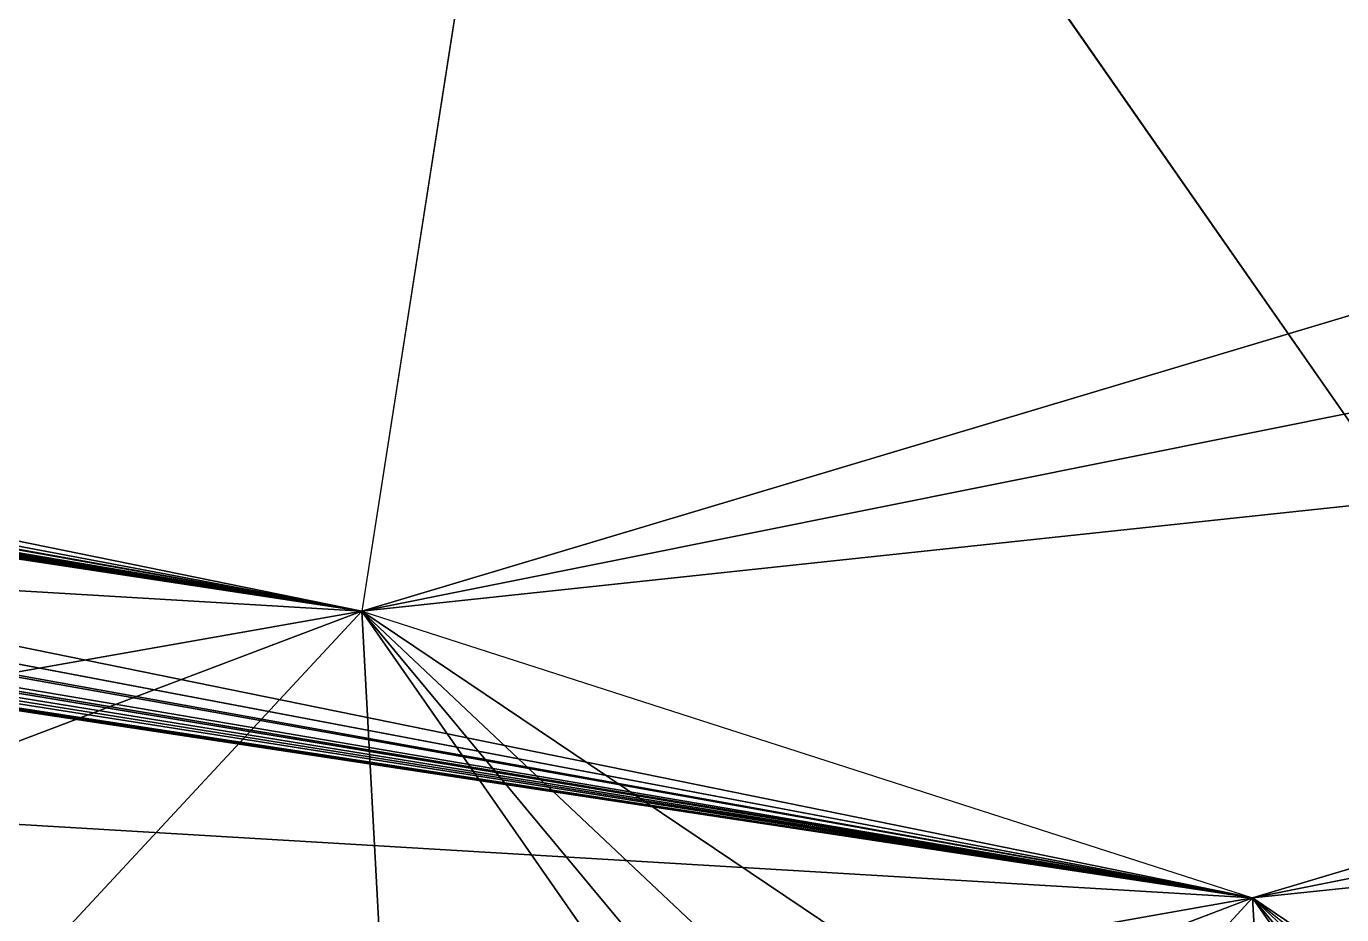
# Model space of a CAD drawing. Header units: metres. Extents: x 503497 to 504361, y 6966567 to 6966857.
# Drawn here: x 504168.4935 to 504168.9515, y 6966697.7945 to 6966698.1037 of the extents above; entities that cross this region are included whole.
import ezdxf

# ---------------------------------------------------------------- set-up
doc = ezdxf.new("R2010")
doc.units = ezdxf.units.M

msp = doc.modelspace()

# ---------------------------------------------------------------- linework, layer by layer
at = {"layer": 'SHADOW_APPROVED_20260111T072000'}
for points in [[(504168.8949, 6966699.7238), (504168.6104, 6966697.9001), (504095.4366, 6966712.8041), (504095.7211, 6966714.6278), (504168.8949, 6966699.7238)], [(504168.6104, 6966697.9001), (504168.9205, 6966697.8003), (504095.7467, 6966712.7043), (504095.4366, 6966712.8041), (504168.6104, 6966697.9001)], [(504168.9205, 6966697.8003), (504169.2405, 6966697.5447), (504096.0667, 6966712.4487), (504095.7467, 6966712.7043), (504168.9205, 6966697.8003)]]:
    msp.add_lwpolyline(points, close=True, dxfattribs=at)
msp.add_lwpolyline([(504152.9477, 6966710.2148), (504167.8718, 6966707.8869), (504167.5638, 6966705.9126), (504170.7929, 6966705.4089), (504170.0047, 6966700.3561), (504169.7774, 6966699.9974), (504169.5259, 6966699.8139), (504168.8949, 6966699.7238), (504168.6104, 6966697.9001), (504168.9205, 6966697.8003), (504169.2405, 6966697.5447), (504169.4022, 6966697.2624), (504169.4593, 6966696.8594), (504167.3244, 6966683.1734), (504124.6436, 6966689.8311)], dxfattribs=at)
at = {"layer": 'SHADOW_APPROVED_20260114T072400'}
for points in [[(504168.8949, 6966699.7238), (504168.6104, 6966697.9001), (504096.602, 6966711.5388), (504096.8865, 6966713.3625), (504168.8949, 6966699.7238)], [(504168.6104, 6966697.9001), (504168.9205, 6966697.8003), (504096.9121, 6966711.439), (504096.602, 6966711.5388), (504168.6104, 6966697.9001)], [(504168.9205, 6966697.8003), (504169.2405, 6966697.5447), (504097.2321, 6966711.1834), (504096.9121, 6966711.439), (504168.9205, 6966697.8003)]]:
    msp.add_lwpolyline(points, close=True, dxfattribs=at)
msp.add_lwpolyline([(504152.9477, 6966710.2148), (504167.8718, 6966707.8869), (504167.5638, 6966705.9126), (504170.7929, 6966705.4089), (504170.0047, 6966700.3561), (504169.7774, 6966699.9974), (504169.5259, 6966699.8139), (504168.8949, 6966699.7238), (504168.6104, 6966697.9001), (504168.9205, 6966697.8003), (504169.2405, 6966697.5447), (504169.4022, 6966697.2624), (504169.4593, 6966696.8594), (504167.3244, 6966683.1734), (504124.6436, 6966689.8311)], dxfattribs=at)
at = {"layer": 'SHADOW_APPROVED_20260122T071500'}
for points in [[(504168.8949, 6966699.7238), (504168.6104, 6966697.9001), (504086.0439, 6966712.6682), (504086.3284, 6966714.4919), (504168.8949, 6966699.7238)], [(504168.6104, 6966697.9001), (504168.9205, 6966697.8003), (504086.354, 6966712.5684), (504086.0439, 6966712.6682), (504168.6104, 6966697.9001)], [(504168.9205, 6966697.8003), (504169.2405, 6966697.5447), (504086.674, 6966712.3128), (504086.354, 6966712.5684), (504168.9205, 6966697.8003)]]:
    msp.add_lwpolyline(points, close=True, dxfattribs=at)
msp.add_lwpolyline([(504152.9477, 6966710.2148), (504167.8718, 6966707.8869), (504167.5638, 6966705.9126), (504170.7929, 6966705.4089), (504170.0047, 6966700.3561), (504169.7774, 6966699.9974), (504169.5259, 6966699.8139), (504168.8949, 6966699.7238), (504168.6104, 6966697.9001), (504168.9205, 6966697.8003), (504169.2405, 6966697.5447), (504169.4022, 6966697.2624), (504169.4593, 6966696.8594), (504167.3244, 6966683.1734), (504124.6436, 6966689.8311)], dxfattribs=at)
at = {"layer": 'SHADOW_APPROVED_20260124T072500'}
for points in [[(504168.8949, 6966699.7238), (504168.6104, 6966697.9001), (504092.3673, 6966709.6151), (504092.6518, 6966711.4388), (504168.8949, 6966699.7238)], [(504168.6104, 6966697.9001), (504168.9205, 6966697.8003), (504092.6774, 6966709.5153), (504092.3673, 6966709.6151), (504168.6104, 6966697.9001)], [(504168.9205, 6966697.8003), (504169.2405, 6966697.5447), (504092.9974, 6966709.2597), (504092.6774, 6966709.5153), (504168.9205, 6966697.8003)]]:
    msp.add_lwpolyline(points, close=True, dxfattribs=at)
msp.add_lwpolyline([(504152.9477, 6966710.2148), (504167.8718, 6966707.8869), (504167.5638, 6966705.9126), (504170.7929, 6966705.4089), (504170.0047, 6966700.3561), (504169.7774, 6966699.9974), (504169.5259, 6966699.8139), (504168.8949, 6966699.7238), (504168.6104, 6966697.9001), (504168.9205, 6966697.8003), (504169.2405, 6966697.5447), (504169.4022, 6966697.2624), (504169.4593, 6966696.8594), (504167.3244, 6966683.1734), (504124.6436, 6966689.8311)], dxfattribs=at)
at = {"layer": 'SHADOW_APPROVED_20260126T071100'}
for points in [[(504168.8949, 6966699.7238), (504168.6104, 6966697.9001), (504080.1853, 6966712.9459), (504080.4698, 6966714.7696), (504168.8949, 6966699.7238)], [(504168.6104, 6966697.9001), (504168.9205, 6966697.8003), (504080.4954, 6966712.8461), (504080.1853, 6966712.9459), (504168.6104, 6966697.9001)], [(504168.9205, 6966697.8003), (504169.2405, 6966697.5447), (504080.8154, 6966712.5905), (504080.4954, 6966712.8461), (504168.9205, 6966697.8003)]]:
    msp.add_lwpolyline(points, close=True, dxfattribs=at)
msp.add_lwpolyline([(504152.9477, 6966710.2148), (504167.8718, 6966707.8869), (504167.5638, 6966705.9126), (504170.7929, 6966705.4089), (504170.0047, 6966700.3561), (504169.7774, 6966699.9974), (504169.5259, 6966699.8139), (504168.8949, 6966699.7238), (504168.6104, 6966697.9001), (504168.9205, 6966697.8003), (504169.2405, 6966697.5447), (504169.4022, 6966697.2624), (504169.4593, 6966696.8594), (504167.3244, 6966683.1734), (504124.6436, 6966689.8311)], dxfattribs=at)
at = {"layer": 'SHADOW_APPROVED_20260127T071900'}
for points in [[(504168.8949, 6966699.7238), (504168.6104, 6966697.9001), (504086.2675, 6966710.3927), (504086.552, 6966712.2164), (504168.8949, 6966699.7238)], [(504168.6104, 6966697.9001), (504168.9205, 6966697.8003), (504086.5776, 6966710.2929), (504086.2675, 6966710.3927), (504168.6104, 6966697.9001)], [(504168.9205, 6966697.8003), (504169.2405, 6966697.5447), (504086.8976, 6966710.0373), (504086.5776, 6966710.2929), (504168.9205, 6966697.8003)]]:
    msp.add_lwpolyline(points, close=True, dxfattribs=at)
msp.add_lwpolyline([(504152.9477, 6966710.2148), (504167.8718, 6966707.8869), (504167.5638, 6966705.9126), (504170.7929, 6966705.4089), (504170.0047, 6966700.3561), (504169.7774, 6966699.9974), (504169.5259, 6966699.8139), (504168.8949, 6966699.7238), (504168.6104, 6966697.9001), (504168.9205, 6966697.8003), (504169.2405, 6966697.5447), (504169.4022, 6966697.2624), (504169.4593, 6966696.8594), (504167.3244, 6966683.1734), (504124.6436, 6966689.8311)], dxfattribs=at)
at = {"layer": 'SHADOW_APPROVED_20260129T071100'}
for points in [[(504168.8949, 6966699.7238), (504168.6104, 6966697.9001), (504078.1647, 6966712.1189), (504078.4492, 6966713.9426), (504168.8949, 6966699.7238)], [(504168.6104, 6966697.9001), (504168.9205, 6966697.8003), (504078.4748, 6966712.0191), (504078.1647, 6966712.1189), (504168.6104, 6966697.9001)], [(504168.9205, 6966697.8003), (504169.2405, 6966697.5447), (504078.7948, 6966711.7635), (504078.4748, 6966712.0191), (504168.9205, 6966697.8003)]]:
    msp.add_lwpolyline(points, close=True, dxfattribs=at)
msp.add_lwpolyline([(504152.9477, 6966710.2148), (504167.8718, 6966707.8869), (504167.5638, 6966705.9126), (504170.7929, 6966705.4089), (504170.0047, 6966700.3561), (504169.7774, 6966699.9974), (504169.5259, 6966699.8139), (504168.8949, 6966699.7238), (504168.6104, 6966697.9001), (504168.9205, 6966697.8003), (504169.2405, 6966697.5447), (504169.4022, 6966697.2624), (504169.4593, 6966696.8594), (504167.3244, 6966683.1734), (504124.6436, 6966689.8311)], dxfattribs=at)
at = {"layer": 'SHADOW_APPROVED_20260130T071100'}
for points in [[(504168.8949, 6966699.7238), (504168.6104, 6966697.9001), (504077.4785, 6966711.8143), (504077.763, 6966713.638), (504168.8949, 6966699.7238)], [(504168.6104, 6966697.9001), (504168.9205, 6966697.8003), (504077.7886, 6966711.7145), (504077.4785, 6966711.8143), (504168.6104, 6966697.9001)], [(504168.9205, 6966697.8003), (504169.2405, 6966697.5447), (504078.1086, 6966711.4589), (504077.7886, 6966711.7145), (504168.9205, 6966697.8003)]]:
    msp.add_lwpolyline(points, close=True, dxfattribs=at)
msp.add_lwpolyline([(504152.9477, 6966710.2148), (504167.8718, 6966707.8869), (504167.5638, 6966705.9126), (504170.7929, 6966705.4089), (504170.0047, 6966700.3561), (504169.7774, 6966699.9974), (504169.5259, 6966699.8139), (504168.8949, 6966699.7238), (504168.6104, 6966697.9001), (504168.9205, 6966697.8003), (504169.2405, 6966697.5447), (504169.4022, 6966697.2624), (504169.4593, 6966696.8594), (504167.3244, 6966683.1734), (504124.6436, 6966689.8311)], dxfattribs=at)
at = {"layer": 'SHADOW_APPROVED_20260203T070000'}
for points in [[(504168.8949, 6966699.7238), (504168.6104, 6966697.9001), (504062.5862, 6966714.2015), (504062.8707, 6966716.0252), (504168.8949, 6966699.7238)], [(504168.6104, 6966697.9001), (504168.9205, 6966697.8003), (504062.8963, 6966714.1017), (504062.5862, 6966714.2015), (504168.6104, 6966697.9001)], [(504168.9205, 6966697.8003), (504169.2405, 6966697.5447), (504063.2163, 6966713.8461), (504062.8963, 6966714.1017), (504168.9205, 6966697.8003)]]:
    msp.add_lwpolyline(points, close=True, dxfattribs=at)
msp.add_lwpolyline([(504152.9477, 6966710.2148), (504167.8718, 6966707.8869), (504167.5638, 6966705.9126), (504170.7929, 6966705.4089), (504170.0047, 6966700.3561), (504169.7774, 6966699.9974), (504169.5259, 6966699.8139), (504168.8949, 6966699.7238), (504168.6104, 6966697.9001), (504168.9205, 6966697.8003), (504169.2405, 6966697.5447), (504169.4022, 6966697.2624), (504169.4593, 6966696.8594), (504167.3244, 6966683.1734), (504124.6436, 6966689.8311)], dxfattribs=at)
at = {"layer": 'SHADOW_APPROVED_20260314T074000'}
msp.add_lwpolyline([(504152.9477, 6966710.2148), (504167.8718, 6966707.8869), (504167.5638, 6966705.9126), (504170.7929, 6966705.4089), (504170.0047, 6966700.3561), (504169.7774, 6966699.9974), (504169.5259, 6966699.8139), (504168.8949, 6966699.7238), (504168.6104, 6966697.9001), (504168.9205, 6966697.8003), (504169.2405, 6966697.5447), (504169.4022, 6966697.2624), (504169.4593, 6966696.8594), (504167.3244, 6966683.1734), (504124.6436, 6966689.8311)], dxfattribs=at)
for points in [[(504168.8949, 6966699.7238), (504168.6104, 6966697.9001), (504080.8559, 6966682.4437), (504081.1404, 6966684.2674), (504168.8949, 6966699.7238)], [(504168.6104, 6966697.9001), (504168.9205, 6966697.8003), (504081.166, 6966682.3439), (504080.8559, 6966682.4437), (504168.6104, 6966697.9001)], [(504168.9205, 6966697.8003), (504169.2405, 6966697.5447), (504081.486, 6966682.0883), (504081.166, 6966682.3439), (504168.9205, 6966697.8003)]]:
    msp.add_lwpolyline(points, close=True, dxfattribs=at)
at = {"layer": 'SHADOW_APPROVED_20260426T070000'}
msp.add_lwpolyline([(504152.9477, 6966710.2148), (504167.8718, 6966707.8869), (504167.5638, 6966705.9126), (504170.7929, 6966705.4089), (504170.0047, 6966700.3561), (504169.7774, 6966699.9974), (504169.5259, 6966699.8139), (504168.8949, 6966699.7238), (504168.6104, 6966697.9001), (504168.9205, 6966697.8003), (504169.2405, 6966697.5447), (504169.4022, 6966697.2624), (504169.4593, 6966696.8594), (504167.3244, 6966683.1734), (504124.6436, 6966689.8311)], dxfattribs=at)
for points in [[(504168.8949, 6966699.7238), (504168.6104, 6966697.9001), (503951.4828, 6966615.8383), (503951.7673, 6966617.662), (504168.8949, 6966699.7238)], [(504168.6104, 6966697.9001), (504168.9205, 6966697.8003), (503951.7929, 6966615.7385), (503951.4828, 6966615.8383), (504168.6104, 6966697.9001)], [(504168.9205, 6966697.8003), (504169.2405, 6966697.5447), (503952.1129, 6966615.4829), (503951.7929, 6966615.7385), (504168.9205, 6966697.8003)]]:
    msp.add_lwpolyline(points, close=True, dxfattribs=at)
at = {"layer": 'SHADOW_APPROVED_20260621T090000'}
msp.add_lwpolyline([(504152.9477, 6966710.2148), (504167.8718, 6966707.8869), (504167.5638, 6966705.9126), (504170.7929, 6966705.4089), (504170.0047, 6966700.3561), (504169.7774, 6966699.9974), (504169.5259, 6966699.8139), (504168.8949, 6966699.7238), (504168.6104, 6966697.9001), (504168.9205, 6966697.8003), (504169.2405, 6966697.5447), (504169.4022, 6966697.2624), (504169.4593, 6966696.8594), (504167.3244, 6966683.1734), (504124.6436, 6966689.8311)], dxfattribs=at)
for points in [[(504168.8949, 6966699.7238), (504168.6104, 6966697.9001), (504110.0941, 6966634.9685), (504110.3786, 6966636.7922), (504168.8949, 6966699.7238)], [(504168.6104, 6966697.9001), (504168.9205, 6966697.8003), (504110.4042, 6966634.8687), (504110.0941, 6966634.9685), (504168.6104, 6966697.9001)], [(504168.9205, 6966697.8003), (504169.2405, 6966697.5447), (504110.7242, 6966634.6131), (504110.4042, 6966634.8687), (504168.9205, 6966697.8003)]]:
    msp.add_lwpolyline(points, close=True, dxfattribs=at)
at = {"layer": 'SHADOW_APPROVED_20260621T120000'}
msp.add_lwpolyline([(504152.9477, 6966710.2148), (504167.8718, 6966707.8869), (504167.5638, 6966705.9126), (504170.7929, 6966705.4089), (504170.0047, 6966700.3561), (504169.7774, 6966699.9974), (504169.5259, 6966699.8139), (504168.8949, 6966699.7238), (504168.6104, 6966697.9001), (504168.9205, 6966697.8003), (504169.2405, 6966697.5447), (504169.4022, 6966697.2624), (504169.4593, 6966696.8594), (504167.3244, 6966683.1734), (504124.6436, 6966689.8311)], dxfattribs=at)
for points in [[(504168.8949, 6966699.7238), (504168.6104, 6966697.9001), (504171.2314, 6966649.2273), (504171.5159, 6966651.051), (504168.8949, 6966699.7238)], [(504168.6104, 6966697.9001), (504168.9205, 6966697.8003), (504171.5415, 6966649.1275), (504171.2314, 6966649.2273), (504168.6104, 6966697.9001)], [(504168.9205, 6966697.8003), (504169.2405, 6966697.5447), (504171.8615, 6966648.8719), (504171.5415, 6966649.1275), (504168.9205, 6966697.8003)]]:
    msp.add_lwpolyline(points, close=True, dxfattribs=at)
at = {"layer": 'SHADOW_APPROVED_20260621T140000'}
for points in [[(504146.7781, 6966729.7721), (504138.446, 6966731.0718), (504180.9931, 6966670.0489), (504189.3252, 6966668.7492), (504146.7781, 6966729.7721)], [(504146.9294, 6966730.7425), (504146.7781, 6966729.7721), (504189.3252, 6966668.7492), (504189.4765, 6966669.7196), (504146.9294, 6966730.7425)], [(504168.8949, 6966699.7238), (504168.6104, 6966697.9001), (504207.5201, 6966642.0941), (504207.8046, 6966643.9178), (504168.8949, 6966699.7238)], [(504168.6104, 6966697.9001), (504168.9205, 6966697.8003), (504207.8302, 6966641.9943), (504207.5201, 6966642.0941), (504168.6104, 6966697.9001)], [(504168.9205, 6966697.8003), (504169.2405, 6966697.5447), (504208.1502, 6966641.7387), (504207.8302, 6966641.9943), (504168.9205, 6966697.8003)]]:
    msp.add_lwpolyline(points, close=True, dxfattribs=at)
msp.add_lwpolyline([(504152.9477, 6966710.2148), (504167.8718, 6966707.8869), (504167.5638, 6966705.9126), (504170.7929, 6966705.4089), (504170.0047, 6966700.3561), (504169.7774, 6966699.9974), (504169.5259, 6966699.8139), (504168.8949, 6966699.7238), (504168.6104, 6966697.9001), (504168.9205, 6966697.8003), (504169.2405, 6966697.5447), (504169.4022, 6966697.2624), (504169.4593, 6966696.8594), (504167.3244, 6966683.1734), (504124.6436, 6966689.8311)], dxfattribs=at)
at = {"layer": 'SHADOW_APPROVED_20260621T150000'}
msp.add_lwpolyline([(504152.9477, 6966710.2148), (504167.8718, 6966707.8869), (504167.5638, 6966705.9126), (504170.7929, 6966705.4089), (504170.0047, 6966700.3561), (504169.7774, 6966699.9974), (504169.5259, 6966699.8139), (504168.8949, 6966699.7238), (504168.6104, 6966697.9001), (504168.9205, 6966697.8003), (504169.2405, 6966697.5447), (504169.4022, 6966697.2624), (504169.4593, 6966696.8594), (504167.3244, 6966683.1734), (504124.6436, 6966689.8311)], dxfattribs=at)
for points in [[(504168.8949, 6966699.7238), (504168.6104, 6966697.9001), (504241.8905, 6966628.8973), (504242.175, 6966630.721), (504168.8949, 6966699.7238)], [(504168.6104, 6966697.9001), (504168.9205, 6966697.8003), (504242.2006, 6966628.7975), (504241.8905, 6966628.8973), (504168.6104, 6966697.9001)], [(504168.9205, 6966697.8003), (504169.2405, 6966697.5447), (504242.5206, 6966628.5419), (504242.2006, 6966628.7975), (504168.9205, 6966697.8003)]]:
    msp.add_lwpolyline(points, close=True, dxfattribs=at)
at = {"layer": 'SHADOW_APPROVED_20260621T160000'}
msp.add_lwpolyline([(504152.9477, 6966710.2148), (504167.8718, 6966707.8869), (504167.5638, 6966705.9126), (504170.7929, 6966705.4089), (504170.0047, 6966700.3561), (504169.7774, 6966699.9974), (504169.5259, 6966699.8139), (504168.8949, 6966699.7238), (504168.6104, 6966697.9001), (504168.9205, 6966697.8003), (504169.2405, 6966697.5447), (504169.4022, 6966697.2624), (504169.4593, 6966696.8594), (504167.3244, 6966683.1734), (504124.6436, 6966689.8311)], dxfattribs=at)
for points in [[(504168.8949, 6966699.7238), (504168.6104, 6966697.9001), (504336.8666, 6966584.8003), (504337.1511, 6966586.624), (504168.8949, 6966699.7238)], [(504168.6104, 6966697.9001), (504168.9205, 6966697.8003), (504337.1767, 6966584.7005), (504336.8666, 6966584.8003), (504168.6104, 6966697.9001)], [(504168.9205, 6966697.8003), (504169.2405, 6966697.5447), (504337.4967, 6966584.4449), (504337.1767, 6966584.7005), (504168.9205, 6966697.8003)]]:
    msp.add_lwpolyline(points, close=True, dxfattribs=at)
at = {"layer": 'SHADOW_APPROVED_20261019T053000'}
for points in [[(504168.8949, 6966699.7238), (504168.6104, 6966697.9001), (503591.8547, 6966790.0329), (503592.1392, 6966791.8566), (504168.8949, 6966699.7238)], [(504168.6104, 6966697.9001), (504168.9205, 6966697.8003), (503592.1648, 6966789.9331), (503591.8547, 6966790.0329), (504168.6104, 6966697.9001)], [(504168.9205, 6966697.8003), (504169.2405, 6966697.5447), (503592.4848, 6966789.6775), (503592.1648, 6966789.9331), (504168.9205, 6966697.8003)]]:
    msp.add_lwpolyline(points, close=True, dxfattribs=at)
msp.add_lwpolyline([(504152.9477, 6966710.2148), (504167.8718, 6966707.8869), (504167.5638, 6966705.9126), (504170.7929, 6966705.4089), (504170.0047, 6966700.3561), (504169.7774, 6966699.9974), (504169.5259, 6966699.8139), (504168.8949, 6966699.7238), (504168.6104, 6966697.9001), (504168.9205, 6966697.8003), (504169.2405, 6966697.5447), (504169.4022, 6966697.2624), (504169.4593, 6966696.8594), (504167.3244, 6966683.1734), (504124.6436, 6966689.8311)], dxfattribs=at)
at = {"layer": 'SHADOW_APPROVED_20261112T063500'}
for points in [[(504168.8949, 6966699.7238), (504168.6104, 6966697.9001), (504070.3321, 6966713.8543), (504070.6166, 6966715.678), (504168.8949, 6966699.7238)], [(504168.6104, 6966697.9001), (504168.9205, 6966697.8003), (504070.6422, 6966713.7545), (504070.3321, 6966713.8543), (504168.6104, 6966697.9001)], [(504168.9205, 6966697.8003), (504169.2405, 6966697.5447), (504070.9622, 6966713.4989), (504070.6422, 6966713.7545), (504168.9205, 6966697.8003)]]:
    msp.add_lwpolyline(points, close=True, dxfattribs=at)
msp.add_lwpolyline([(504152.9477, 6966710.2148), (504167.8718, 6966707.8869), (504167.5638, 6966705.9126), (504170.7929, 6966705.4089), (504170.0047, 6966700.3561), (504169.7774, 6966699.9974), (504169.5259, 6966699.8139), (504168.8949, 6966699.7238), (504168.6104, 6966697.9001), (504168.9205, 6966697.8003), (504169.2405, 6966697.5447), (504169.4022, 6966697.2624), (504169.4593, 6966696.8594), (504167.3244, 6966683.1734), (504124.6436, 6966689.8311)], dxfattribs=at)
at = {"layer": 'SHADOW_APPROVED_20261113T063500'}
for points in [[(504168.8949, 6966699.7238), (504168.6104, 6966697.9001), (504070.8003, 6966714.2698), (504071.0848, 6966716.0935), (504168.8949, 6966699.7238)], [(504168.6104, 6966697.9001), (504168.9205, 6966697.8003), (504071.1104, 6966714.17), (504070.8003, 6966714.2698), (504168.6104, 6966697.9001)], [(504168.9205, 6966697.8003), (504169.2405, 6966697.5447), (504071.4304, 6966713.9144), (504071.1104, 6966714.17), (504168.9205, 6966697.8003)]]:
    msp.add_lwpolyline(points, close=True, dxfattribs=at)
msp.add_lwpolyline([(504152.9477, 6966710.2148), (504167.8718, 6966707.8869), (504167.5638, 6966705.9126), (504170.7929, 6966705.4089), (504170.0047, 6966700.3561), (504169.7774, 6966699.9974), (504169.5259, 6966699.8139), (504168.8949, 6966699.7238), (504168.6104, 6966697.9001), (504168.9205, 6966697.8003), (504169.2405, 6966697.5447), (504169.4022, 6966697.2624), (504169.4593, 6966696.8594), (504167.3244, 6966683.1734), (504124.6436, 6966689.8311)], dxfattribs=at)
at = {"layer": 'SHADOW_APPROVED_20261122T065200'}
for points in [[(504168.8949, 6966699.7238), (504168.6104, 6966697.9001), (504088.4463, 6966712.3509), (504088.7308, 6966714.1746), (504168.8949, 6966699.7238)], [(504168.6104, 6966697.9001), (504168.9205, 6966697.8003), (504088.7564, 6966712.2511), (504088.4463, 6966712.3509), (504168.6104, 6966697.9001)], [(504168.9205, 6966697.8003), (504169.2405, 6966697.5447), (504089.0764, 6966711.9955), (504088.7564, 6966712.2511), (504168.9205, 6966697.8003)]]:
    msp.add_lwpolyline(points, close=True, dxfattribs=at)
msp.add_lwpolyline([(504152.9477, 6966710.2148), (504167.8718, 6966707.8869), (504167.5638, 6966705.9126), (504170.7929, 6966705.4089), (504170.0047, 6966700.3561), (504169.7774, 6966699.9974), (504169.5259, 6966699.8139), (504168.8949, 6966699.7238), (504168.6104, 6966697.9001), (504168.9205, 6966697.8003), (504169.2405, 6966697.5447), (504169.4022, 6966697.2624), (504169.4593, 6966696.8594), (504167.3244, 6966683.1734), (504124.6436, 6966689.8311)], dxfattribs=at)
at = {"layer": 'SHADOW_APPROVED_20261123T070300'}
for points in [[(504168.8949, 6966699.7238), (504168.6104, 6966697.9001), (504096.2135, 6966709.9066), (504096.498, 6966711.7303), (504168.8949, 6966699.7238)], [(504168.6104, 6966697.9001), (504168.9205, 6966697.8003), (504096.5236, 6966709.8068), (504096.2135, 6966709.9066), (504168.6104, 6966697.9001)], [(504168.9205, 6966697.8003), (504169.2405, 6966697.5447), (504096.8436, 6966709.5512), (504096.5236, 6966709.8068), (504168.9205, 6966697.8003)]]:
    msp.add_lwpolyline(points, close=True, dxfattribs=at)
msp.add_lwpolyline([(504152.9477, 6966710.2148), (504167.8718, 6966707.8869), (504167.5638, 6966705.9126), (504170.7929, 6966705.4089), (504170.0047, 6966700.3561), (504169.7774, 6966699.9974), (504169.5259, 6966699.8139), (504168.8949, 6966699.7238), (504168.6104, 6966697.9001), (504168.9205, 6966697.8003), (504169.2405, 6966697.5447), (504169.4022, 6966697.2624), (504169.4593, 6966696.8594), (504167.3244, 6966683.1734), (504124.6436, 6966689.8311)], dxfattribs=at)
at = {"layer": 'SHADOW_APPROVED_20261221T090000'}
msp.add_lwpolyline([(504152.9477, 6966710.2148), (504167.8718, 6966707.8869), (504167.5638, 6966705.9126), (504170.7929, 6966705.4089), (504170.0047, 6966700.3561), (504169.7774, 6966699.9974), (504169.5259, 6966699.8139), (504168.8949, 6966699.7238), (504168.6104, 6966697.9001), (504168.9205, 6966697.8003), (504169.2405, 6966697.5447), (504169.4022, 6966697.2624), (504169.4593, 6966696.8594), (504167.3244, 6966683.1734), (504124.6436, 6966689.8311)], dxfattribs=at)
for points in [[(504168.8949, 6966699.7238), (504168.6104, 6966697.9001), (504138.3557, 6966699.6995), (504138.6402, 6966701.5232), (504168.8949, 6966699.7238)], [(504168.6104, 6966697.9001), (504168.9205, 6966697.8003), (504138.6658, 6966699.5997), (504138.3557, 6966699.6995), (504168.6104, 6966697.9001)], [(504168.9205, 6966697.8003), (504169.2405, 6966697.5447), (504138.9858, 6966699.3441), (504138.6658, 6966699.5997), (504168.9205, 6966697.8003)]]:
    msp.add_lwpolyline(points, close=True, dxfattribs=at)
at = {"layer": 'SHADOW_APPROVED_20261221T120000'}
msp.add_lwpolyline([(504152.9477, 6966710.2148), (504167.8718, 6966707.8869), (504167.5638, 6966705.9126), (504170.7929, 6966705.4089), (504170.0047, 6966700.3561), (504169.7774, 6966699.9974), (504169.5259, 6966699.8139), (504168.8949, 6966699.7238), (504168.6104, 6966697.9001), (504168.9205, 6966697.8003), (504169.2405, 6966697.5447), (504169.4022, 6966697.2624), (504169.4593, 6966696.8594), (504167.3244, 6966683.1734), (504124.6436, 6966689.8311)], dxfattribs=at)
for points in [[(504168.8949, 6966699.7238), (504168.6104, 6966697.9001), (504170.8829, 6966695.1693), (504171.1674, 6966696.993), (504168.8949, 6966699.7238)], [(504168.6104, 6966697.9001), (504168.9205, 6966697.8003), (504171.193, 6966695.0695), (504170.8829, 6966695.1693), (504168.6104, 6966697.9001)], [(504168.9205, 6966697.8003), (504169.2405, 6966697.5447), (504171.513, 6966694.8139), (504171.193, 6966695.0695), (504168.9205, 6966697.8003)]]:
    msp.add_lwpolyline(points, close=True, dxfattribs=at)
at = {"layer": 'SHADOW_APPROVED_20261221T150000'}
msp.add_lwpolyline([(504152.9477, 6966710.2148), (504167.8718, 6966707.8869), (504167.5638, 6966705.9126), (504170.7929, 6966705.4089), (504170.0047, 6966700.3561), (504169.7774, 6966699.9974), (504169.5259, 6966699.8139), (504168.8949, 6966699.7238), (504168.6104, 6966697.9001), (504168.9205, 6966697.8003), (504169.2405, 6966697.5447), (504169.4022, 6966697.2624), (504169.4593, 6966696.8594), (504167.3244, 6966683.1734), (504124.6436, 6966689.8311)], dxfattribs=at)
for points in [[(504168.8949, 6966699.7238), (504168.6104, 6966697.9001), (504206.3043, 6966701.9204), (504206.5888, 6966703.7441), (504168.8949, 6966699.7238)], [(504168.6104, 6966697.9001), (504168.9205, 6966697.8003), (504206.6144, 6966701.8206), (504206.3043, 6966701.9204), (504168.6104, 6966697.9001)], [(504168.9205, 6966697.8003), (504169.2405, 6966697.5447), (504206.9344, 6966701.565), (504206.6144, 6966701.8206), (504168.9205, 6966697.8003)]]:
    msp.add_lwpolyline(points, close=True, dxfattribs=at)
at = {"layer": 'SHADOW_APPROVED_20261221T160000'}
for points in [[(504168.8949, 6966699.7238), (504168.6104, 6966697.9001), (504228.1722, 6966709.8519), (504228.4567, 6966711.6756), (504168.8949, 6966699.7238)], [(504168.6104, 6966697.9001), (504168.9205, 6966697.8003), (504228.4823, 6966709.7521), (504228.1722, 6966709.8519), (504168.6104, 6966697.9001)], [(504168.9205, 6966697.8003), (504169.2405, 6966697.5447), (504228.8023, 6966709.4965), (504228.4823, 6966709.7521), (504168.9205, 6966697.8003)]]:
    msp.add_lwpolyline(points, close=True, dxfattribs=at)
msp.add_lwpolyline([(504152.9477, 6966710.2148), (504167.8718, 6966707.8869), (504167.5638, 6966705.9126), (504170.7929, 6966705.4089), (504170.0047, 6966700.3561), (504169.7774, 6966699.9974), (504169.5259, 6966699.8139), (504168.8949, 6966699.7238), (504168.6104, 6966697.9001), (504168.9205, 6966697.8003), (504169.2405, 6966697.5447), (504169.4022, 6966697.2624), (504169.4593, 6966696.8594), (504167.3244, 6966683.1734), (504124.6436, 6966689.8311)], dxfattribs=at)
at = {"layer": 'SHADOW_APPROVED_20261221T170000'}
for points in [[(504168.8949, 6966699.7238), (504168.6104, 6966697.9001), (504271.8103, 6966728.7877), (504272.0948, 6966730.6114), (504168.8949, 6966699.7238)], [(504168.6104, 6966697.9001), (504168.9205, 6966697.8003), (504272.1204, 6966728.6879), (504271.8103, 6966728.7877), (504168.6104, 6966697.9001)], [(504168.9205, 6966697.8003), (504169.2405, 6966697.5447), (504272.4404, 6966728.4323), (504272.1204, 6966728.6879), (504168.9205, 6966697.8003)]]:
    msp.add_lwpolyline(points, close=True, dxfattribs=at)
msp.add_lwpolyline([(504152.9477, 6966710.2148), (504167.8718, 6966707.8869), (504167.5638, 6966705.9126), (504170.7929, 6966705.4089), (504170.0047, 6966700.3561), (504169.7774, 6966699.9974), (504169.5259, 6966699.8139), (504168.8949, 6966699.7238), (504168.6104, 6966697.9001), (504168.9205, 6966697.8003), (504169.2405, 6966697.5447), (504169.4022, 6966697.2624), (504169.4593, 6966696.8594), (504167.3244, 6966683.1734), (504124.6436, 6966689.8311)], dxfattribs=at)
at = {"layer": 'SHADOW_COMPARATOR_RL48_20260111T072000'}
msp.add_lwpolyline([(504152.9477, 6966710.2148), (504167.8718, 6966707.8869), (504167.5638, 6966705.9126), (504170.7929, 6966705.4089), (504170.0047, 6966700.3561), (504169.7774, 6966699.9974), (504169.5259, 6966699.8139), (504168.8949, 6966699.7238), (504168.6104, 6966697.9001), (504168.9205, 6966697.8003), (504169.2405, 6966697.5447), (504169.4022, 6966697.2624), (504169.4593, 6966696.8594), (504167.3244, 6966683.1734), (504124.6436, 6966689.8311)], dxfattribs=at)
for points in [[(504168.8949, 6966699.7238), (504168.6104, 6966697.9001), (504122.9831, 6966707.1935), (504123.2676, 6966709.0172), (504168.8949, 6966699.7238)], [(504168.6104, 6966697.9001), (504168.9205, 6966697.8003), (504123.2932, 6966707.0937), (504122.9831, 6966707.1935), (504168.6104, 6966697.9001)], [(504168.9205, 6966697.8003), (504169.2405, 6966697.5447), (504123.6132, 6966706.8381), (504123.2932, 6966707.0937), (504168.9205, 6966697.8003)]]:
    msp.add_lwpolyline(points, close=True, dxfattribs=at)
at = {"layer": 'SHADOW_COMPARATOR_RL48_20260114T072400'}
msp.add_lwpolyline([(504152.9477, 6966710.2148), (504167.8718, 6966707.8869), (504167.5638, 6966705.9126), (504170.7929, 6966705.4089), (504170.0047, 6966700.3561), (504169.7774, 6966699.9974), (504169.5259, 6966699.8139), (504168.8949, 6966699.7238), (504168.6104, 6966697.9001), (504168.9205, 6966697.8003), (504169.2405, 6966697.5447), (504169.4022, 6966697.2624), (504169.4593, 6966696.8594), (504167.3244, 6966683.1734), (504124.6436, 6966689.8311)], dxfattribs=at)
for points in [[(504168.8949, 6966699.7238), (504168.6104, 6966697.9001), (504123.7098, 6966706.4045), (504123.9943, 6966708.2282), (504168.8949, 6966699.7238)], [(504168.6104, 6966697.9001), (504168.9205, 6966697.8003), (504124.0199, 6966706.3047), (504123.7098, 6966706.4045), (504168.6104, 6966697.9001)], [(504168.9205, 6966697.8003), (504169.2405, 6966697.5447), (504124.3399, 6966706.0491), (504124.0199, 6966706.3047), (504168.9205, 6966697.8003)]]:
    msp.add_lwpolyline(points, close=True, dxfattribs=at)
at = {"layer": 'SHADOW_COMPARATOR_RL48_20260122T071500'}
msp.add_lwpolyline([(504152.9477, 6966710.2148), (504167.8718, 6966707.8869), (504167.5638, 6966705.9126), (504170.7929, 6966705.4089), (504170.0047, 6966700.3561), (504169.7774, 6966699.9974), (504169.5259, 6966699.8139), (504168.8949, 6966699.7238), (504168.6104, 6966697.9001), (504168.9205, 6966697.8003), (504169.2405, 6966697.5447), (504169.4022, 6966697.2624), (504169.4593, 6966696.8594), (504167.3244, 6966683.1734), (504124.6436, 6966689.8311)], dxfattribs=at)
for points in [[(504168.8949, 6966699.7238), (504168.6104, 6966697.9001), (504117.1263, 6966707.1087), (504117.4108, 6966708.9324), (504168.8949, 6966699.7238)], [(504168.6104, 6966697.9001), (504168.9205, 6966697.8003), (504117.4364, 6966707.0089), (504117.1263, 6966707.1087), (504168.6104, 6966697.9001)], [(504168.9205, 6966697.8003), (504169.2405, 6966697.5447), (504117.7564, 6966706.7533), (504117.4364, 6966707.0089), (504168.9205, 6966697.8003)]]:
    msp.add_lwpolyline(points, close=True, dxfattribs=at)
at = {"layer": 'SHADOW_COMPARATOR_RL48_20260124T072500'}
msp.add_lwpolyline([(504152.9477, 6966710.2148), (504167.8718, 6966707.8869), (504167.5638, 6966705.9126), (504170.7929, 6966705.4089), (504170.0047, 6966700.3561), (504169.7774, 6966699.9974), (504169.5259, 6966699.8139), (504168.8949, 6966699.7238), (504168.6104, 6966697.9001), (504168.9205, 6966697.8003), (504169.2405, 6966697.5447), (504169.4022, 6966697.2624), (504169.4593, 6966696.8594), (504167.3244, 6966683.1734), (504124.6436, 6966689.8311)], dxfattribs=at)
for points in [[(504168.8949, 6966699.7238), (504168.6104, 6966697.9001), (504121.0692, 6966705.205), (504121.3537, 6966707.0287), (504168.8949, 6966699.7238)], [(504168.6104, 6966697.9001), (504168.9205, 6966697.8003), (504121.3793, 6966705.1052), (504121.0692, 6966705.205), (504168.6104, 6966697.9001)], [(504168.9205, 6966697.8003), (504169.2405, 6966697.5447), (504121.6993, 6966704.8496), (504121.3793, 6966705.1052), (504168.9205, 6966697.8003)]]:
    msp.add_lwpolyline(points, close=True, dxfattribs=at)
at = {"layer": 'SHADOW_COMPARATOR_RL48_20260126T071100'}
msp.add_lwpolyline([(504152.9477, 6966710.2148), (504167.8718, 6966707.8869), (504167.5638, 6966705.9126), (504170.7929, 6966705.4089), (504170.0047, 6966700.3561), (504169.7774, 6966699.9974), (504169.5259, 6966699.8139), (504168.8949, 6966699.7238), (504168.6104, 6966697.9001), (504168.9205, 6966697.8003), (504169.2405, 6966697.5447), (504169.4022, 6966697.2624), (504169.4593, 6966696.8594), (504167.3244, 6966683.1734), (504124.6436, 6966689.8311)], dxfattribs=at)
for points in [[(504168.8949, 6966699.7238), (504168.6104, 6966697.9001), (504113.4732, 6966707.2819), (504113.7577, 6966709.1056), (504168.8949, 6966699.7238)], [(504168.6104, 6966697.9001), (504168.9205, 6966697.8003), (504113.7833, 6966707.1821), (504113.4732, 6966707.2819), (504168.6104, 6966697.9001)], [(504168.9205, 6966697.8003), (504169.2405, 6966697.5447), (504114.1033, 6966706.9265), (504113.7833, 6966707.1821), (504168.9205, 6966697.8003)]]:
    msp.add_lwpolyline(points, close=True, dxfattribs=at)
at = {"layer": 'SHADOW_COMPARATOR_RL48_20260127T071900'}
msp.add_lwpolyline([(504152.9477, 6966710.2148), (504167.8718, 6966707.8869), (504167.5638, 6966705.9126), (504170.7929, 6966705.4089), (504170.0047, 6966700.3561), (504169.7774, 6966699.9974), (504169.5259, 6966699.8139), (504168.8949, 6966699.7238), (504168.6104, 6966697.9001), (504168.9205, 6966697.8003), (504169.2405, 6966697.5447), (504169.4022, 6966697.2624), (504169.4593, 6966696.8594), (504167.3244, 6966683.1734), (504124.6436, 6966689.8311)], dxfattribs=at)
for points in [[(504168.8949, 6966699.7238), (504168.6104, 6966697.9001), (504117.2657, 6966705.6898), (504117.5502, 6966707.5135), (504168.8949, 6966699.7238)], [(504168.6104, 6966697.9001), (504168.9205, 6966697.8003), (504117.5758, 6966705.59), (504117.2657, 6966705.6898), (504168.6104, 6966697.9001)], [(504168.9205, 6966697.8003), (504169.2405, 6966697.5447), (504117.8958, 6966705.3344), (504117.5758, 6966705.59), (504168.9205, 6966697.8003)]]:
    msp.add_lwpolyline(points, close=True, dxfattribs=at)
at = {"layer": 'SHADOW_COMPARATOR_RL48_20260129T071100'}
msp.add_lwpolyline([(504152.9477, 6966710.2148), (504167.8718, 6966707.8869), (504167.5638, 6966705.9126), (504170.7929, 6966705.4089), (504170.0047, 6966700.3561), (504169.7774, 6966699.9974), (504169.5259, 6966699.8139), (504168.8949, 6966699.7238), (504168.6104, 6966697.9001), (504168.9205, 6966697.8003), (504169.2405, 6966697.5447), (504169.4022, 6966697.2624), (504169.4593, 6966696.8594), (504167.3244, 6966683.1734), (504124.6436, 6966689.8311)], dxfattribs=at)
for points in [[(504168.8949, 6966699.7238), (504168.6104, 6966697.9001), (504112.2132, 6966706.7662), (504112.4977, 6966708.5899), (504168.8949, 6966699.7238)], [(504168.6104, 6966697.9001), (504168.9205, 6966697.8003), (504112.5233, 6966706.6664), (504112.2132, 6966706.7662), (504168.6104, 6966697.9001)], [(504168.9205, 6966697.8003), (504169.2405, 6966697.5447), (504112.8433, 6966706.4108), (504112.5233, 6966706.6664), (504168.9205, 6966697.8003)]]:
    msp.add_lwpolyline(points, close=True, dxfattribs=at)
at = {"layer": 'SHADOW_COMPARATOR_RL48_20260130T071100'}
msp.add_lwpolyline([(504152.9477, 6966710.2148), (504167.8718, 6966707.8869), (504167.5638, 6966705.9126), (504170.7929, 6966705.4089), (504170.0047, 6966700.3561), (504169.7774, 6966699.9974), (504169.5259, 6966699.8139), (504168.8949, 6966699.7238), (504168.6104, 6966697.9001), (504168.9205, 6966697.8003), (504169.2405, 6966697.5447), (504169.4022, 6966697.2624), (504169.4593, 6966696.8594), (504167.3244, 6966683.1734), (504124.6436, 6966689.8311)], dxfattribs=at)
for points in [[(504168.8949, 6966699.7238), (504168.6104, 6966697.9001), (504111.7853, 6966706.5763), (504112.0698, 6966708.4), (504168.8949, 6966699.7238)], [(504168.6104, 6966697.9001), (504168.9205, 6966697.8003), (504112.0954, 6966706.4765), (504111.7853, 6966706.5763), (504168.6104, 6966697.9001)], [(504168.9205, 6966697.8003), (504169.2405, 6966697.5447), (504112.4154, 6966706.2209), (504112.0954, 6966706.4765), (504168.9205, 6966697.8003)]]:
    msp.add_lwpolyline(points, close=True, dxfattribs=at)
at = {"layer": 'SHADOW_COMPARATOR_RL48_20260203T070000'}
msp.add_lwpolyline([(504152.9477, 6966710.2148), (504167.8718, 6966707.8869), (504167.5638, 6966705.9126), (504170.7929, 6966705.4089), (504170.0047, 6966700.3561), (504169.7774, 6966699.9974), (504169.5259, 6966699.8139), (504168.8949, 6966699.7238), (504168.6104, 6966697.9001), (504168.9205, 6966697.8003), (504169.2405, 6966697.5447), (504169.4022, 6966697.2624), (504169.4593, 6966696.8594), (504167.3244, 6966683.1734), (504124.6436, 6966689.8311)], dxfattribs=at)
for points in [[(504168.8949, 6966699.7238), (504168.6104, 6966697.9001), (504102.4993, 6966708.0648), (504102.7838, 6966709.8885), (504168.8949, 6966699.7238)], [(504168.6104, 6966697.9001), (504168.9205, 6966697.8003), (504102.8094, 6966707.965), (504102.4993, 6966708.0648), (504168.6104, 6966697.9001)], [(504168.9205, 6966697.8003), (504169.2405, 6966697.5447), (504103.1294, 6966707.7094), (504102.8094, 6966707.965), (504168.9205, 6966697.8003)]]:
    msp.add_lwpolyline(points, close=True, dxfattribs=at)
at = {"layer": 'SHADOW_COMPARATOR_RL48_20260314T074000'}
msp.add_lwpolyline([(504152.9477, 6966710.2148), (504167.8718, 6966707.8869), (504167.5638, 6966705.9126), (504170.7929, 6966705.4089), (504170.0047, 6966700.3561), (504169.7774, 6966699.9974), (504169.5259, 6966699.8139), (504168.8949, 6966699.7238), (504168.6104, 6966697.9001), (504168.9205, 6966697.8003), (504169.2405, 6966697.5447), (504169.4022, 6966697.2624), (504169.4593, 6966696.8594), (504167.3244, 6966683.1734), (504124.6436, 6966689.8311)], dxfattribs=at)
for points in [[(504168.8949, 6966699.7238), (504168.6104, 6966697.9001), (504113.8913, 6966688.2623), (504114.1758, 6966690.086), (504168.8949, 6966699.7238)], [(504168.6104, 6966697.9001), (504168.9205, 6966697.8003), (504114.2014, 6966688.1625), (504113.8913, 6966688.2623), (504168.6104, 6966697.9001)], [(504168.9205, 6966697.8003), (504169.2405, 6966697.5447), (504114.5214, 6966687.9069), (504114.2014, 6966688.1625), (504168.9205, 6966697.8003)]]:
    msp.add_lwpolyline(points, close=True, dxfattribs=at)
at = {"layer": 'SHADOW_COMPARATOR_RL48_20260426T070000'}
msp.add_lwpolyline([(504152.9477, 6966710.2148), (504167.8718, 6966707.8869), (504167.5638, 6966705.9126), (504170.7929, 6966705.4089), (504170.0047, 6966700.3561), (504169.7774, 6966699.9974), (504169.5259, 6966699.8139), (504168.8949, 6966699.7238), (504168.6104, 6966697.9001), (504168.9205, 6966697.8003), (504169.2405, 6966697.5447), (504169.4022, 6966697.2624), (504169.4593, 6966696.8594), (504167.3244, 6966683.1734), (504124.6436, 6966689.8311)], dxfattribs=at)
for points in [[(504168.8949, 6966699.7238), (504168.6104, 6966697.9001), (504033.2211, 6966646.7307), (504033.5056, 6966648.5544), (504168.8949, 6966699.7238)], [(504168.6104, 6966697.9001), (504168.9205, 6966697.8003), (504033.5312, 6966646.6309), (504033.2211, 6966646.7307), (504168.6104, 6966697.9001)], [(504168.9205, 6966697.8003), (504169.2405, 6966697.5447), (504033.8512, 6966646.3753), (504033.5312, 6966646.6309), (504168.9205, 6966697.8003)]]:
    msp.add_lwpolyline(points, close=True, dxfattribs=at)
at = {"layer": 'SHADOW_COMPARATOR_RL48_20260621T090000'}
msp.add_lwpolyline([(504152.9477, 6966710.2148), (504167.8718, 6966707.8869), (504167.5638, 6966705.9126), (504170.7929, 6966705.4089), (504170.0047, 6966700.3561), (504169.7774, 6966699.9974), (504169.5259, 6966699.8139), (504168.8949, 6966699.7238), (504168.6104, 6966697.9001), (504168.9205, 6966697.8003), (504169.2405, 6966697.5447), (504169.4022, 6966697.2624), (504169.4593, 6966696.8594), (504167.3244, 6966683.1734), (504124.6436, 6966689.8311)], dxfattribs=at)
for points in [[(504168.8949, 6966699.7238), (504168.6104, 6966697.9001), (504132.1227, 6966658.6593), (504132.4072, 6966660.483), (504168.8949, 6966699.7238)], [(504168.6104, 6966697.9001), (504168.9205, 6966697.8003), (504132.4328, 6966658.5595), (504132.1227, 6966658.6593), (504168.6104, 6966697.9001)], [(504168.9205, 6966697.8003), (504169.2405, 6966697.5447), (504132.7528, 6966658.3039), (504132.4328, 6966658.5595), (504168.9205, 6966697.8003)]]:
    msp.add_lwpolyline(points, close=True, dxfattribs=at)
at = {"layer": 'SHADOW_COMPARATOR_RL48_20260621T120000'}
msp.add_lwpolyline([(504152.9477, 6966710.2148), (504167.8718, 6966707.8869), (504167.5638, 6966705.9126), (504170.7929, 6966705.4089), (504170.0047, 6966700.3561), (504169.7774, 6966699.9974), (504169.5259, 6966699.8139), (504168.8949, 6966699.7238), (504168.6104, 6966697.9001), (504168.9205, 6966697.8003), (504169.2405, 6966697.5447), (504169.4022, 6966697.2624), (504169.4593, 6966696.8594), (504167.3244, 6966683.1734), (504124.6436, 6966689.8311)], dxfattribs=at)
for points in [[(504168.8949, 6966699.7238), (504168.6104, 6966697.9001), (504170.2447, 6966667.5503), (504170.5292, 6966669.374), (504168.8949, 6966699.7238)], [(504168.6104, 6966697.9001), (504168.9205, 6966697.8003), (504170.5548, 6966667.4505), (504170.2447, 6966667.5503), (504168.6104, 6966697.9001)], [(504168.9205, 6966697.8003), (504169.2405, 6966697.5447), (504170.8748, 6966667.1949), (504170.5548, 6966667.4505), (504168.9205, 6966697.8003)]]:
    msp.add_lwpolyline(points, close=True, dxfattribs=at)
at = {"layer": 'SHADOW_COMPARATOR_RL48_20260621T140000'}
for points in [[(504146.7781, 6966729.7721), (504138.446, 6966731.0718), (504162.708, 6966696.2741), (504171.0401, 6966694.9744), (504146.7781, 6966729.7721)], [(504146.9294, 6966730.7425), (504146.7781, 6966729.7721), (504171.0401, 6966694.9744), (504171.1914, 6966695.9448), (504146.9294, 6966730.7425)], [(504168.8949, 6966699.7238), (504168.6104, 6966697.9001), (504192.8724, 6966663.1024), (504193.1569, 6966664.9261), (504168.8949, 6966699.7238)], [(504168.6104, 6966697.9001), (504168.9205, 6966697.8003), (504193.1825, 6966663.0026), (504192.8724, 6966663.1024), (504168.6104, 6966697.9001)], [(504168.9205, 6966697.8003), (504169.2405, 6966697.5447), (504193.5025, 6966662.747), (504193.1825, 6966663.0026), (504168.9205, 6966697.8003)]]:
    msp.add_lwpolyline(points, close=True, dxfattribs=at)
msp.add_lwpolyline([(504152.9477, 6966710.2148), (504167.8718, 6966707.8869), (504167.5638, 6966705.9126), (504170.7929, 6966705.4089), (504170.0047, 6966700.3561), (504169.7774, 6966699.9974), (504169.5259, 6966699.8139), (504168.8949, 6966699.7238), (504168.6104, 6966697.9001), (504168.9205, 6966697.8003), (504169.2405, 6966697.5447), (504169.4022, 6966697.2624), (504169.4593, 6966696.8594), (504167.3244, 6966683.1734), (504124.6436, 6966689.8311)], dxfattribs=at)
at = {"layer": 'SHADOW_COMPARATOR_RL48_20260621T150000'}
msp.add_lwpolyline([(504152.9477, 6966710.2148), (504167.8718, 6966707.8869), (504167.5638, 6966705.9126), (504170.7929, 6966705.4089), (504170.0047, 6966700.3561), (504169.7774, 6966699.9974), (504169.5259, 6966699.8139), (504168.8949, 6966699.7238), (504168.6104, 6966697.9001), (504168.9205, 6966697.8003), (504169.2405, 6966697.5447), (504169.4022, 6966697.2624), (504169.4593, 6966696.8594), (504167.3244, 6966683.1734), (504124.6436, 6966689.8311)], dxfattribs=at)
for points in [[(504168.8949, 6966699.7238), (504168.6104, 6966697.9001), (504214.304, 6966654.8736), (504214.5885, 6966656.6973), (504168.8949, 6966699.7238)], [(504168.6104, 6966697.9001), (504168.9205, 6966697.8003), (504214.6141, 6966654.7738), (504214.304, 6966654.8736), (504168.6104, 6966697.9001)], [(504168.9205, 6966697.8003), (504169.2405, 6966697.5447), (504214.9341, 6966654.5182), (504214.6141, 6966654.7738), (504168.9205, 6966697.8003)]]:
    msp.add_lwpolyline(points, close=True, dxfattribs=at)
at = {"layer": 'SHADOW_COMPARATOR_RL48_20260621T160000'}
msp.add_lwpolyline([(504152.9477, 6966710.2148), (504167.8718, 6966707.8869), (504167.5638, 6966705.9126), (504170.7929, 6966705.4089), (504170.0047, 6966700.3561), (504169.7774, 6966699.9974), (504169.5259, 6966699.8139), (504168.8949, 6966699.7238), (504168.6104, 6966697.9001), (504168.9205, 6966697.8003), (504169.2405, 6966697.5447), (504169.4022, 6966697.2624), (504169.4593, 6966696.8594), (504167.3244, 6966683.1734), (504124.6436, 6966689.8311)], dxfattribs=at)
for points in [[(504168.8949, 6966699.7238), (504168.6104, 6966697.9001), (504273.5261, 6966627.3771), (504273.8106, 6966629.2008), (504168.8949, 6966699.7238)], [(504168.6104, 6966697.9001), (504168.9205, 6966697.8003), (504273.8362, 6966627.2773), (504273.5261, 6966627.3771), (504168.6104, 6966697.9001)], [(504168.9205, 6966697.8003), (504169.2405, 6966697.5447), (504274.1562, 6966627.0217), (504273.8362, 6966627.2773), (504168.9205, 6966697.8003)]]:
    msp.add_lwpolyline(points, close=True, dxfattribs=at)
at = {"layer": 'SHADOW_COMPARATOR_RL48_20261019T053000'}
for points in [[(504168.8949, 6966699.7238), (504168.6104, 6966697.9001), (503808.976, 6966755.3492), (503809.2605, 6966757.1729), (504168.8949, 6966699.7238)], [(504168.6104, 6966697.9001), (504168.9205, 6966697.8003), (503809.2861, 6966755.2494), (503808.976, 6966755.3492), (504168.6104, 6966697.9001)], [(504168.9205, 6966697.8003), (504169.2405, 6966697.5447), (503809.6061, 6966754.9938), (503809.2861, 6966755.2494), (504168.9205, 6966697.8003)]]:
    msp.add_lwpolyline(points, close=True, dxfattribs=at)
msp.add_lwpolyline([(504152.9477, 6966710.2148), (504167.8718, 6966707.8869), (504167.5638, 6966705.9126), (504170.7929, 6966705.4089), (504170.0047, 6966700.3561), (504169.7774, 6966699.9974), (504169.5259, 6966699.8139), (504168.8949, 6966699.7238), (504168.6104, 6966697.9001), (504168.9205, 6966697.8003), (504169.2405, 6966697.5447), (504169.4022, 6966697.2624), (504169.4593, 6966696.8594), (504167.3244, 6966683.1734), (504124.6436, 6966689.8311)], dxfattribs=at)
at = {"layer": 'SHADOW_COMPARATOR_RL48_20261112T063500'}
msp.add_lwpolyline([(504152.9477, 6966710.2148), (504167.8718, 6966707.8869), (504167.5638, 6966705.9126), (504170.7929, 6966705.4089), (504170.0047, 6966700.3561), (504169.7774, 6966699.9974), (504169.5259, 6966699.8139), (504168.8949, 6966699.7238), (504168.6104, 6966697.9001), (504168.9205, 6966697.8003), (504169.2405, 6966697.5447), (504169.4022, 6966697.2624), (504169.4593, 6966696.8594), (504167.3244, 6966683.1734), (504124.6436, 6966689.8311)], dxfattribs=at)
for points in [[(504168.8949, 6966699.7238), (504168.6104, 6966697.9001), (504107.3292, 6966707.8483), (504107.6137, 6966709.672), (504168.8949, 6966699.7238)], [(504168.6104, 6966697.9001), (504168.9205, 6966697.8003), (504107.6393, 6966707.7485), (504107.3292, 6966707.8483), (504168.6104, 6966697.9001)], [(504168.9205, 6966697.8003), (504169.2405, 6966697.5447), (504107.9593, 6966707.4929), (504107.6393, 6966707.7485), (504168.9205, 6966697.8003)]]:
    msp.add_lwpolyline(points, close=True, dxfattribs=at)
at = {"layer": 'SHADOW_COMPARATOR_RL48_20261113T063500'}
msp.add_lwpolyline([(504152.9477, 6966710.2148), (504167.8718, 6966707.8869), (504167.5638, 6966705.9126), (504170.7929, 6966705.4089), (504170.0047, 6966700.3561), (504169.7774, 6966699.9974), (504169.5259, 6966699.8139), (504168.8949, 6966699.7238), (504168.6104, 6966697.9001), (504168.9205, 6966697.8003), (504169.2405, 6966697.5447), (504169.4022, 6966697.2624), (504169.4593, 6966696.8594), (504167.3244, 6966683.1734), (504124.6436, 6966689.8311)], dxfattribs=at)
for points in [[(504168.8949, 6966699.7238), (504168.6104, 6966697.9001), (504107.6212, 6966708.1074), (504107.9057, 6966709.9311), (504168.8949, 6966699.7238)], [(504168.6104, 6966697.9001), (504168.9205, 6966697.8003), (504107.9313, 6966708.0076), (504107.6212, 6966708.1074), (504168.6104, 6966697.9001)], [(504168.9205, 6966697.8003), (504169.2405, 6966697.5447), (504108.2513, 6966707.752), (504107.9313, 6966708.0076), (504168.9205, 6966697.8003)]]:
    msp.add_lwpolyline(points, close=True, dxfattribs=at)
at = {"layer": 'SHADOW_COMPARATOR_RL48_20261122T065200'}
msp.add_lwpolyline([(504152.9477, 6966710.2148), (504167.8718, 6966707.8869), (504167.5638, 6966705.9126), (504170.7929, 6966705.4089), (504170.0047, 6966700.3561), (504169.7774, 6966699.9974), (504169.5259, 6966699.8139), (504168.8949, 6966699.7238), (504168.6104, 6966697.9001), (504168.9205, 6966697.8003), (504169.2405, 6966697.5447), (504169.4022, 6966697.2624), (504169.4593, 6966696.8594), (504167.3244, 6966683.1734), (504124.6436, 6966689.8311)], dxfattribs=at)
for points in [[(504168.8949, 6966699.7238), (504168.6104, 6966697.9001), (504118.6243, 6966706.9108), (504118.9088, 6966708.7345), (504168.8949, 6966699.7238)], [(504168.6104, 6966697.9001), (504168.9205, 6966697.8003), (504118.9344, 6966706.811), (504118.6243, 6966706.9108), (504168.6104, 6966697.9001)], [(504168.9205, 6966697.8003), (504169.2405, 6966697.5447), (504119.2544, 6966706.5554), (504118.9344, 6966706.811), (504168.9205, 6966697.8003)]]:
    msp.add_lwpolyline(points, close=True, dxfattribs=at)
at = {"layer": 'SHADOW_COMPARATOR_RL48_20261123T070300'}
msp.add_lwpolyline([(504152.9477, 6966710.2148), (504167.8718, 6966707.8869), (504167.5638, 6966705.9126), (504170.7929, 6966705.4089), (504170.0047, 6966700.3561), (504169.7774, 6966699.9974), (504169.5259, 6966699.8139), (504168.8949, 6966699.7238), (504168.6104, 6966697.9001), (504168.9205, 6966697.8003), (504169.2405, 6966697.5447), (504169.4022, 6966697.2624), (504169.4593, 6966696.8594), (504167.3244, 6966683.1734), (504124.6436, 6966689.8311)], dxfattribs=at)
for points in [[(504168.8949, 6966699.7238), (504168.6104, 6966697.9001), (504123.4675, 6966705.3867), (504123.752, 6966707.2104), (504168.8949, 6966699.7238)], [(504168.6104, 6966697.9001), (504168.9205, 6966697.8003), (504123.7776, 6966705.2869), (504123.4675, 6966705.3867), (504168.6104, 6966697.9001)], [(504168.9205, 6966697.8003), (504169.2405, 6966697.5447), (504124.0976, 6966705.0313), (504123.7776, 6966705.2869), (504168.9205, 6966697.8003)]]:
    msp.add_lwpolyline(points, close=True, dxfattribs=at)
at = {"layer": 'SHADOW_COMPARATOR_RL48_20261221T090000'}
msp.add_lwpolyline([(504152.9477, 6966710.2148), (504167.8718, 6966707.8869), (504167.5638, 6966705.9126), (504170.7929, 6966705.4089), (504170.0047, 6966700.3561), (504169.7774, 6966699.9974), (504169.5259, 6966699.8139), (504168.8949, 6966699.7238), (504168.6104, 6966697.9001), (504168.9205, 6966697.8003), (504169.2405, 6966697.5447), (504169.4022, 6966697.2624), (504169.4593, 6966696.8594), (504167.3244, 6966683.1734), (504124.6436, 6966689.8311)], dxfattribs=at)
for points in [[(504168.8949, 6966699.7238), (504168.6104, 6966697.9001), (504149.7452, 6966699.0221), (504150.0297, 6966700.8458), (504168.8949, 6966699.7238)], [(504168.6104, 6966697.9001), (504168.9205, 6966697.8003), (504150.0553, 6966698.9223), (504149.7452, 6966699.0221), (504168.6104, 6966697.9001)], [(504168.9205, 6966697.8003), (504169.2405, 6966697.5447), (504150.3753, 6966698.6667), (504150.0553, 6966698.9223), (504168.9205, 6966697.8003)]]:
    msp.add_lwpolyline(points, close=True, dxfattribs=at)
at = {"layer": 'SHADOW_COMPARATOR_RL48_20261221T120000'}
msp.add_lwpolyline([(504152.9477, 6966710.2148), (504167.8718, 6966707.8869), (504167.5638, 6966705.9126), (504170.7929, 6966705.4089), (504170.0047, 6966700.3561), (504169.7774, 6966699.9974), (504169.5259, 6966699.8139), (504168.8949, 6966699.7238), (504168.6104, 6966697.9001), (504168.9205, 6966697.8003), (504169.2405, 6966697.5447), (504169.4022, 6966697.2624), (504169.4593, 6966696.8594), (504167.3244, 6966683.1734), (504124.6436, 6966689.8311)], dxfattribs=at)
for points in [[(504168.8949, 6966699.7238), (504168.6104, 6966697.9001), (504170.0274, 6966696.1973), (504170.3119, 6966698.021), (504168.8949, 6966699.7238)], [(504168.6104, 6966697.9001), (504168.9205, 6966697.8003), (504170.3375, 6966696.0975), (504170.0274, 6966696.1973), (504168.6104, 6966697.9001)], [(504168.9205, 6966697.8003), (504169.2405, 6966697.5447), (504170.6575, 6966695.8419), (504170.3375, 6966696.0975), (504168.9205, 6966697.8003)]]:
    msp.add_lwpolyline(points, close=True, dxfattribs=at)
at = {"layer": 'SHADOW_COMPARATOR_RL48_20261221T150000'}
msp.add_lwpolyline([(504152.9477, 6966710.2148), (504167.8718, 6966707.8869), (504167.5638, 6966705.9126), (504170.7929, 6966705.4089), (504170.0047, 6966700.3561), (504169.7774, 6966699.9974), (504169.5259, 6966699.8139), (504168.8949, 6966699.7238), (504168.6104, 6966697.9001), (504168.9205, 6966697.8003), (504169.2405, 6966697.5447), (504169.4022, 6966697.2624), (504169.4593, 6966696.8594), (504167.3244, 6966683.1734), (504124.6436, 6966689.8311)], dxfattribs=at)
for points in [[(504168.8949, 6966699.7238), (504168.6104, 6966697.9001), (504192.1143, 6966700.407), (504192.3988, 6966702.2307), (504168.8949, 6966699.7238)], [(504168.6104, 6966697.9001), (504168.9205, 6966697.8003), (504192.4244, 6966700.3072), (504192.1143, 6966700.407), (504168.6104, 6966697.9001)], [(504168.9205, 6966697.8003), (504169.2405, 6966697.5447), (504192.7444, 6966700.0516), (504192.4244, 6966700.3072), (504168.9205, 6966697.8003)]]:
    msp.add_lwpolyline(points, close=True, dxfattribs=at)
at = {"layer": 'SHADOW_COMPARATOR_RL48_20261221T160000'}
msp.add_lwpolyline([(504152.9477, 6966710.2148), (504167.8718, 6966707.8869), (504167.5638, 6966705.9126), (504170.7929, 6966705.4089), (504170.0047, 6966700.3561), (504169.7774, 6966699.9974), (504169.5259, 6966699.8139), (504168.8949, 6966699.7238), (504168.6104, 6966697.9001), (504168.9205, 6966697.8003), (504169.2405, 6966697.5447), (504169.4022, 6966697.2624), (504169.4593, 6966696.8594), (504167.3244, 6966683.1734), (504124.6436, 6966689.8311)], dxfattribs=at)
for points in [[(504168.8949, 6966699.7238), (504168.6104, 6966697.9001), (504205.75, 6966705.3526), (504206.0345, 6966707.1763), (504168.8949, 6966699.7238)], [(504168.6104, 6966697.9001), (504168.9205, 6966697.8003), (504206.0601, 6966705.2528), (504205.75, 6966705.3526), (504168.6104, 6966697.9001)], [(504168.9205, 6966697.8003), (504169.2405, 6966697.5447), (504206.3801, 6966704.9972), (504206.0601, 6966705.2528), (504168.9205, 6966697.8003)]]:
    msp.add_lwpolyline(points, close=True, dxfattribs=at)
at = {"layer": 'SHADOW_COMPARATOR_RL48_20261221T170000'}
for points in [[(504168.8949, 6966699.7238), (504168.6104, 6966697.9001), (504232.9604, 6966717.16), (504233.2449, 6966718.9837), (504168.8949, 6966699.7238)], [(504168.6104, 6966697.9001), (504168.9205, 6966697.8003), (504233.2705, 6966717.0602), (504232.9604, 6966717.16), (504168.6104, 6966697.9001)], [(504168.9205, 6966697.8003), (504169.2405, 6966697.5447), (504233.5905, 6966716.8046), (504233.2705, 6966717.0602), (504168.9205, 6966697.8003)]]:
    msp.add_lwpolyline(points, close=True, dxfattribs=at)
msp.add_lwpolyline([(504152.9477, 6966710.2148), (504167.8718, 6966707.8869), (504167.5638, 6966705.9126), (504170.7929, 6966705.4089), (504170.0047, 6966700.3561), (504169.7774, 6966699.9974), (504169.5259, 6966699.8139), (504168.8949, 6966699.7238), (504168.6104, 6966697.9001), (504168.9205, 6966697.8003), (504169.2405, 6966697.5447), (504169.4022, 6966697.2624), (504169.4593, 6966696.8594), (504167.3244, 6966683.1734), (504124.6436, 6966689.8311)], dxfattribs=at)

doc.saveas('drawing.dxf')
